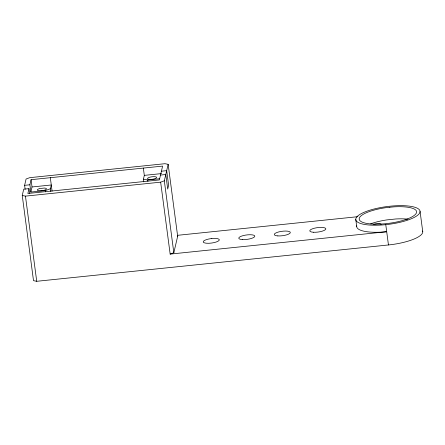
<?xml version="1.0" encoding="UTF-8"?>
<svg xmlns="http://www.w3.org/2000/svg" width="445" height="445" viewBox="0 0 445 445"><rect width="100%" height="100%" fill="white"/><g stroke="black" fill="none" stroke-linecap="round" stroke-linejoin="round"><path stroke-width="0.67" d="M422.622 231.016A32.413 8.917 -7.5 0 1 388.452 244.961L36.718 281.296L33.509 280.667L22.25 195.494L23.719 189.181L28.992 188.636L29.604 193.269M25.143 189.297L24.614 185.326L26.083 179.012L29.754 177.666L164.95 163.704L168.154 164.333L177.661 236.267M28.992 188.636L27.863 193.475L159.377 179.941L162.603 166.102L31.072 179.685L29.887 184.781L30.85 192.062L45.512 190.549L50.402 188.758L51.281 184.981L32.034 186.967L30.85 192.062M143.796 181.871L143.435 179.146L144.314 175.369L143.351 168.088M164.322 180.815L160.651 182.161L170.162 254.095L173.828 252.749L164.322 180.815L168.154 164.333M173.828 252.749L177.794 235.705M39.494 188.63L38.837 188.83A4.628 1.274 -7.5 0 0 39.305 190.805L41.552 190.744M39.833 188.524L44.417 188.051A4.628 1.274 -7.5 0 1 46.208 189.314L45.707 189.659A4.628 1.274 -7.5 0 1 42.753 190.577L41.646 190.733M24.614 185.326L29.887 184.781M161.413 171.197L166.686 170.652L168.611 185.215L167.715 189.064L165.79 174.501L160.517 175.046M144.314 175.369L161.502 173.595M143.435 179.146L147.712 179.991L159.71 178.751M22.25 195.494L25.46 196.128L160.651 182.161M177.894 235.277L357.897 216.682M170.162 254.095L386.705 231.723A32.413 8.917 -7.5 0 1 356.768 225.81M381.176 224.23L380.792 223.957A4.628 1.274 -7.5 0 0 373.644 224.43M420.069 211.403A32.413 8.917 -7.5 0 1 372.17 225.187A32.413 8.917 -7.5 0 1 371.514 209.701A32.413 8.917 -7.5 0 1 420.069 211.403L422.75 231.706M385.771 224.664L388.452 244.961M355.766 219.463L356.701 226.522M147.712 179.991L147.896 181.371M50.318 177.7L52.093 191.116M50.402 188.758L50.763 191.484M45.512 190.549L45.696 191.929M31.072 179.685L32.034 186.967M25.46 196.128L36.718 281.296M370.624 223.835A28.936 7.96 -7.5 0 1 386.933 219.891L395.894 218.968A28.936 7.96 -7.5 0 1 407.909 219.163M211.798 238.531L210.541 238.692A8.105 2.231 -7.5 0 0 203.309 241.485A8.105 2.231 -7.5 0 0 208.277 243.287L209.478 243.248A8.105 2.231 -7.5 0 0 219.285 240.011L219.268 239.66A8.105 2.231 -7.5 0 0 211.798 238.531M389.826 207.231L385.331 207.754A28.936 7.96 -7.5 0 0 362.853 222.4A28.936 7.96 -7.5 0 0 410.896 217.438A28.936 7.96 -7.5 0 0 394.292 206.83L389.826 207.231M149.52 179.418A4.628 1.274 -7.5 0 0 156.662 177.566A4.628 1.274 -7.5 0 0 150.054 177.138A4.628 1.274 -7.5 0 0 149.52 179.418M242.308 239.582A8.105 2.231 -7.5 0 0 254.801 236.34A8.105 2.231 -7.5 0 0 243.237 235.589A8.105 2.231 -7.5 0 0 242.308 239.582M313.341 232.245A8.105 2.231 -7.5 0 0 325.835 229.003A8.105 2.231 -7.5 0 0 314.27 228.246A8.105 2.231 -7.5 0 0 313.341 232.245M277.825 235.911A8.105 2.231 -7.5 0 0 290.318 232.674A8.105 2.231 -7.5 0 0 278.754 231.917A8.105 2.231 -7.5 0 0 277.825 235.911"/></g></svg>
